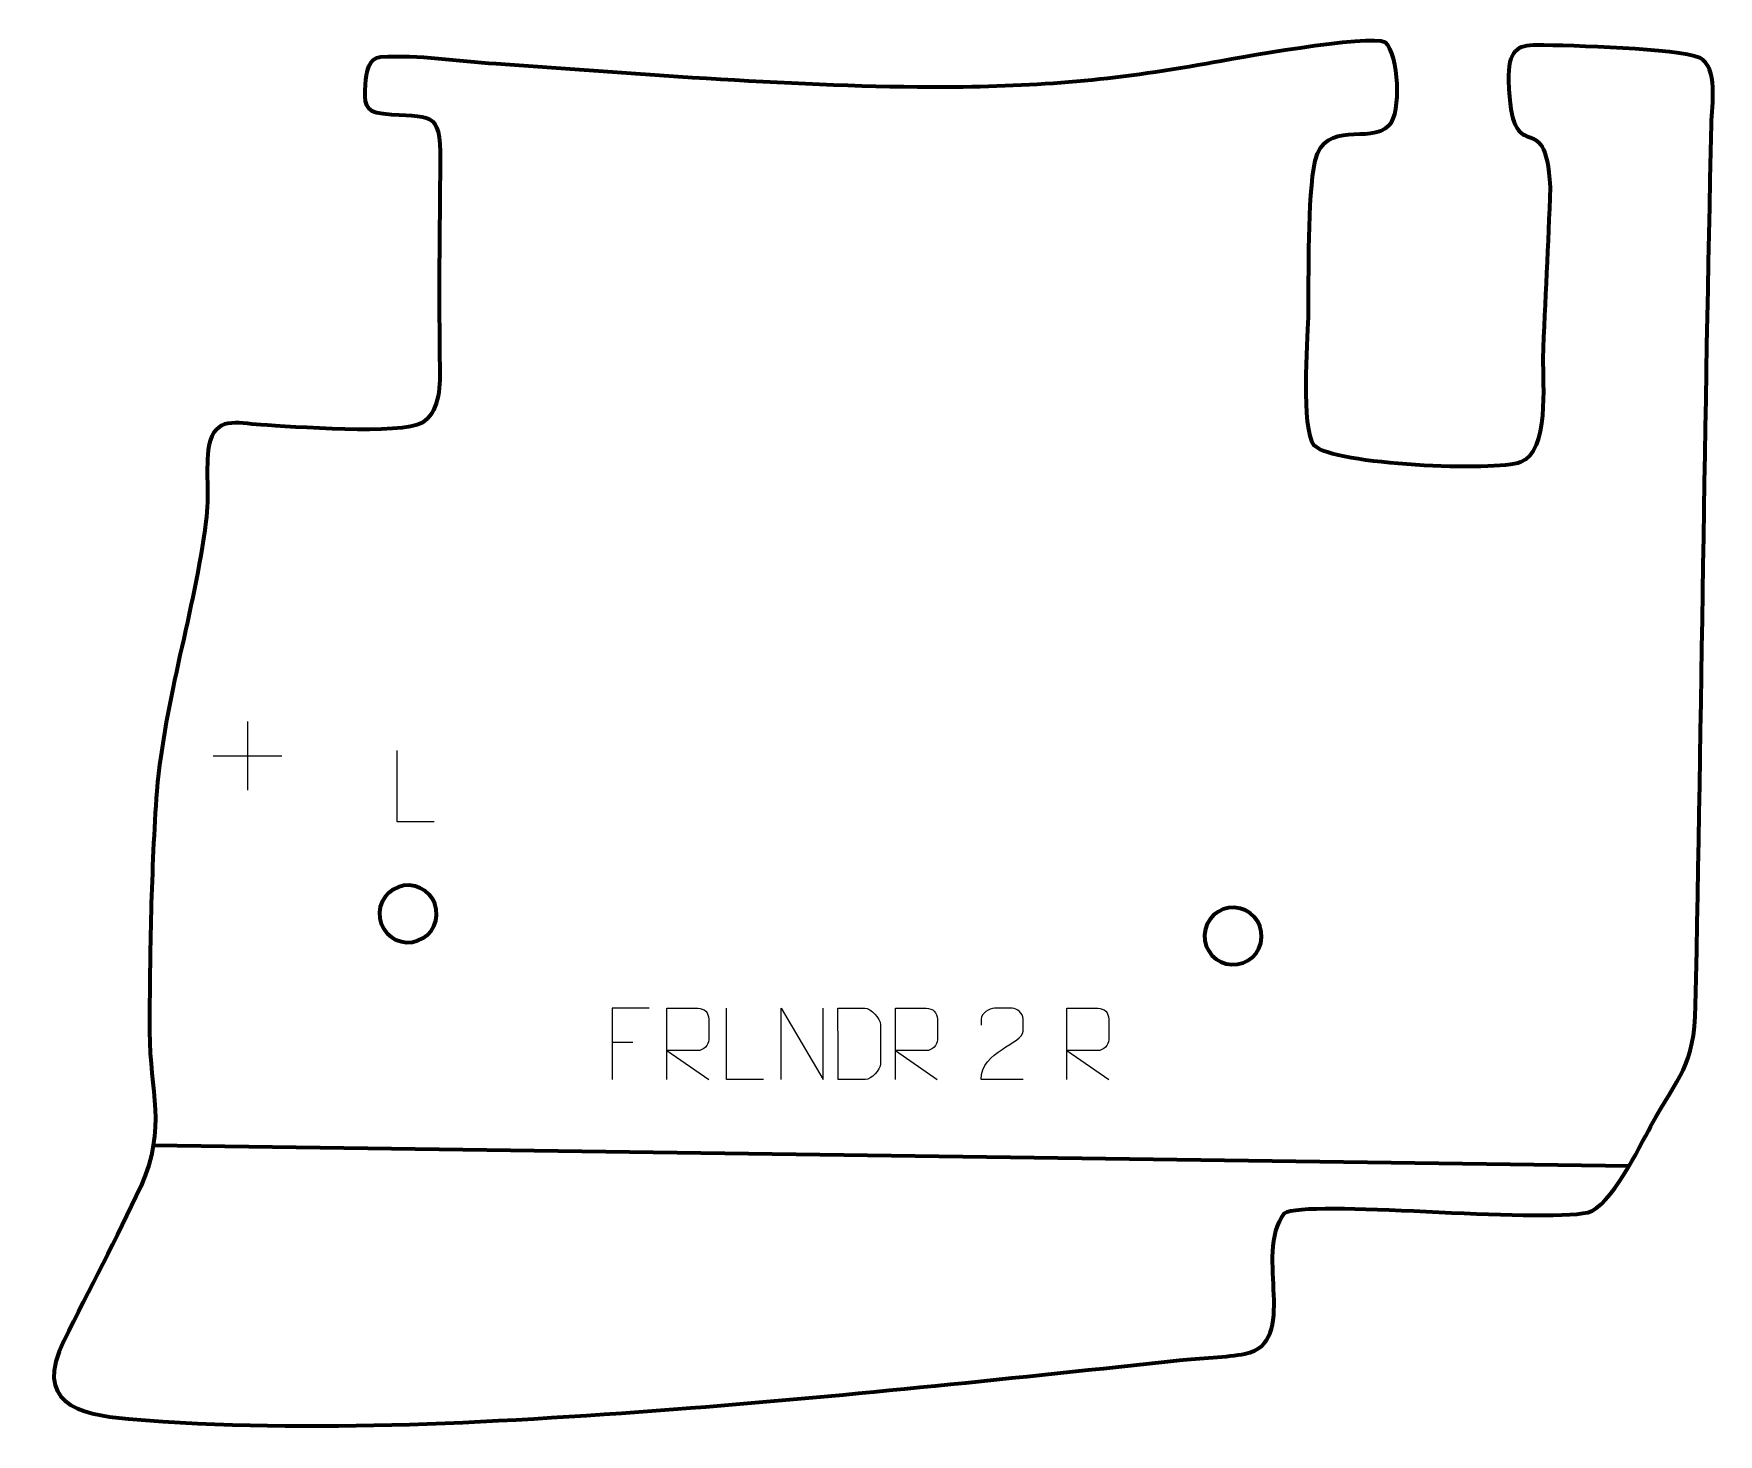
# Model space of a CAD drawing. Header units: millimetres. Extents: x 998 to 1587, y 112 to 602.
import ezdxf

# ---------------------------------------------------------------- set-up
doc = ezdxf.new("R2010")
doc.units = ezdxf.units.MM
doc.header["$MEASUREMENT"] = 0
doc.layers.add('layer 2', color=7, linetype='Continuous')
doc.layers.add('layer 3', color=7, linetype='Continuous')

msp = doc.modelspace()

# ---------------------------------------------------------------- linework, layer by layer
at = {"layer": 'layer 2', "color": 142, "lineweight": 200}
for points in [[(1128.4554, 284.2668), (1122.9379, 284.5102), (1118.6624, 289.1804), (1118.9058, 294.6978), (1118.9058, 294.6978), (1119.1491, 300.2152), (1123.8192, 304.4908), (1129.3367, 304.2474), (1129.3367, 304.2474), (1134.8542, 304.004), (1139.1297, 299.3339), (1138.8863, 293.8164), (1138.8863, 293.8164), (1138.6429, 288.299), (1133.9728, 284.0234), (1128.4554, 284.2668)], [(1417.1867, 276.4962), (1411.6692, 276.7395), (1407.3937, 281.4097), (1407.6371, 286.9271), (1407.6371, 286.9271), (1407.8805, 292.4446), (1412.5506, 296.7201), (1418.0681, 296.4767), (1418.0681, 296.4767), (1423.5856, 296.2334), (1427.8611, 291.5632), (1427.6177, 286.0458), (1427.6177, 286.0458), (1427.3743, 280.5283), (1422.7042, 276.2528), (1417.1867, 276.4962)]]:
    msp.add_open_spline(points, degree=3, knots=[0, 0, 0, 0, 0.2, 0.2, 0.2, 0.2, 0.4, 0.4, 0.4, 0.4, 0.6, 0.6, 0.6, 0.6, 1, 1, 1, 1], dxfattribs=at)
at = {"layer": 'layer 2', "color": 142, "lineweight": 158}
msp.add_open_spline([(1039.7809, 213.3742), (1039.7809, 213.3742), (1556.2632, 206.1047), (1556.2632, 206.1047)], degree=3, dxfattribs=at)
at = {"layer": 'layer 3', "color": 242, "lineweight": 158}
msp.add_open_spline([(1113.8968, 584.3906), (1114.1512, 588.9307), (1115.0955, 593.3784), (1119.2455, 594.0221), (1119.2455, 594.0221), (1132.8244, 594.6808), (1146.1881, 592.6331), (1159.6983, 591.5981), (1159.6983, 591.5981), (1211.3078, 588.033), (1265.3126, 583.4028), (1316.9269, 583.4827), (1316.9269, 583.4827), (1350.487, 583.6941), (1375.2726, 585.8105), (1408.343, 591.7002), (1408.343, 591.7002), (1417.5755, 593.3518), (1465.6265, 602.1946), (1470.9358, 599.1261), (1470.9358, 599.1261), (1475.7049, 595.0061), (1476.6546, 574.4449), (1472.2922, 570.1814), (1472.2922, 570.1814), (1465.1929, 563.243), (1450.0808, 572.5724), (1446.3949, 557.7103), (1446.3949, 557.7103), (1443.5484, 544.8931), (1444.2552, 517.2462), (1444.0115, 502.9152), (1444.0115, 502.9152), (1443.7841, 493.9222), (1441.3923, 464.4665), (1446.0328, 458.1267), (1446.0328, 458.1267), (1452.6973, 451.2184), (1509.7702, 448.9008), (1518.2776, 452.2466), (1518.2776, 452.2466), (1528.3112, 456.1928), (1525.9336, 479.7373), (1526.072, 488.5747), (1526.072, 488.5747), (1526.6726, 508.5482), (1528.0419, 528.6092), (1528.5609, 548.5203), (1528.5609, 548.5203), (1526.9782, 579.3793), (1514.9685, 552.2134), (1514.0189, 585.8087), (1514.0189, 585.8087), (1513.7201, 596.3785), (1517.2424, 598.2572), (1523.8023, 598.1921), (1523.8023, 598.1921), (1536.3711, 598.0675), (1572.7982, 597.0105), (1580.9377, 593.7844), (1580.9377, 593.7844), (1587.4499, 590.5654), (1585.2293, 577.0698), (1585.0743, 570.5875), (1585.0743, 570.5875), (1582.6661, 467.7754), (1581.6531, 364.9464), (1579.4877, 262.1361), (1579.4877, 262.1361), (1579.0312, 240.4646), (1573.6517, 237.8574), (1563.7661, 219.8826), (1563.7661, 219.8826), (1559.8822, 212.7098), (1549.6877, 191.646), (1541.7991, 189.8245), (1541.7991, 189.8245), (1524.878, 185.9173), (1443.3656, 194.5645), (1435.5991, 189.5516), (1435.5991, 189.5516), (1424.5795, 174.7479), (1441.3981, 144.4176), (1421.7631, 140.3463), (1421.7631, 140.3463), (1415.8998, 139.1306), (1405.5002, 138.7807), (1398.9036, 138.0775), (1398.9036, 138.0775), (1342.1528, 132.046), (1284.6403, 125.8582), (1227.7774, 121.3896), (1227.7774, 121.3896), (1163.8812, 116.5481), (1094.9185, 112.1688), (1031.0599, 117.5894), (1031.0599, 117.5894), (1012.9558, 119.13), (997.8834, 123.3879), (1008.4748, 144.9271), (1008.4748, 144.9271), (1017.3413, 162.8349), (1026.9853, 180.817), (1035.34, 198.9082), (1035.34, 198.9082), (1044.6258, 219.842), (1038.5219, 231.7464), (1038.4083, 253.0867), (1038.4083, 253.0867), (1038.5086, 280.6585), (1038.9721, 309.7727), (1040.9663, 337.2369), (1040.9663, 337.2369), (1043.8159, 369.8772), (1054.0367, 399.7647), (1058.1682, 431.4805), (1058.1682, 431.4805), (1059.3545, 440.5875), (1057.9503, 450.0368), (1059.1567, 457.9813), (1059.1567, 457.9813), (1061.3797, 468.4978), (1068.7708, 465.9108), (1077.4365, 465.3477), (1077.4365, 465.3477), (1087.7234, 464.7323), (1126.7162, 461.6978), (1133.7856, 466.0411), (1133.7856, 466.0411), (1139.4953, 469.5491), (1140.174, 477.6959), (1140.0312, 485.2008), (1140.0312, 485.2008), (1139.5713, 509.381), (1139.9248, 533.3484), (1140.1435, 557.5284), (1140.1435, 557.5284), (1140.3147, 576.4533), (1136.6683, 572.4402), (1120.167, 574.2289), (1120.167, 574.2289), (1113.2006, 574.9841), (1113.6726, 578.0712), (1113.8968, 584.3906)], degree=3, knots=[0, 0, 0, 0, 0.02702703, 0.02702703, 0.02702703, 0.02702703, 0.05405405, 0.05405405, 0.05405405, 0.05405405, 0.08108108, 0.08108108, 0.08108108, 0.08108108, 0.10810811, 0.10810811, 0.10810811, 0.10810811, 0.13513514, 0.13513514, 0.13513514, 0.13513514, 0.16216216, 0.16216216, 0.16216216, 0.16216216, 0.18918919, 0.18918919, 0.18918919, 0.18918919, 0.21621622, 0.21621622, 0.21621622, 0.21621622, 0.24324324, 0.24324324, 0.24324324, 0.24324324, 0.27027027, 0.27027027, 0.27027027, 0.27027027, 0.2972973, 0.2972973, 0.2972973, 0.2972973, 0.32432432, 0.32432432, 0.32432432, 0.32432432, 0.35135135, 0.35135135, 0.35135135, 0.35135135, 0.37837838, 0.37837838, 0.37837838, 0.37837838, 0.40540541, 0.40540541, 0.40540541, 0.40540541, 0.43243243, 0.43243243, 0.43243243, 0.43243243, 0.45945946, 0.45945946, 0.45945946, 0.45945946, 0.48648649, 0.48648649, 0.48648649, 0.48648649, 0.51351351, 0.51351351, 0.51351351, 0.51351351, 0.54054054, 0.54054054, 0.54054054, 0.54054054, 0.56756757, 0.56756757, 0.56756757, 0.56756757, 0.59459459, 0.59459459, 0.59459459, 0.59459459, 0.62162162, 0.62162162, 0.62162162, 0.62162162, 0.64864865, 0.64864865, 0.64864865, 0.64864865, 0.67567568, 0.67567568, 0.67567568, 0.67567568, 0.7027027, 0.7027027, 0.7027027, 0.7027027, 0.72972973, 0.72972973, 0.72972973, 0.72972973, 0.75675676, 0.75675676, 0.75675676, 0.75675676, 0.78378378, 0.78378378, 0.78378378, 0.78378378, 0.81081081, 0.81081081, 0.81081081, 0.81081081, 0.83783784, 0.83783784, 0.83783784, 0.83783784, 0.86486486, 0.86486486, 0.86486486, 0.86486486, 0.89189189, 0.89189189, 0.89189189, 0.89189189, 0.91891892, 0.91891892, 0.91891892, 0.91891892, 0.94594595, 0.94594595, 0.94594595, 0.94594595, 1, 1, 1, 1], dxfattribs=at)
at = {"layer": 'layer 3', "color": 250, "lineweight": 9}
for points in [[(1072.7161, 361.5259), (1072.7161, 361.5259), (1072.7161, 337.548), (1072.7161, 337.548)], [(1060.7272, 349.5369), (1060.7272, 349.5369), (1084.7051, 349.5369), (1084.7051, 349.5369)], [(1200.3651, 249.3793), (1200.3651, 249.3793), (1207.5332, 249.3793), (1207.5332, 249.3793)]]:
    msp.add_open_spline(points, degree=3, dxfattribs=at)
for points, knots in [([(1138.0191, 326.3998), (1138.0191, 326.3998), (1125.07, 326.3998), (1125.07, 326.3998), (1125.07, 326.3998), (1125.07, 326.3998), (1125.07, 351.3534), (1125.07, 351.3534)], [0, 0, 0, 0, 0.33333333, 0.33333333, 0.33333333, 0.33333333, 1, 1, 1, 1]), ([(1213.2391, 261.259), (1213.2391, 261.259), (1200.3651, 261.259), (1200.3651, 261.259), (1200.3651, 261.259), (1200.3651, 261.259), (1200.3651, 236.3054), (1200.3651, 236.3054)], [0, 0, 0, 0, 0.33333333, 0.33333333, 0.33333333, 0.33333333, 1, 1, 1, 1]), ([(1219.47, 236.3055), (1219.47, 236.3055), (1219.47, 261.259), (1219.47, 261.259), (1219.47, 261.259), (1223.0648, 261.259), (1226.6603, 261.259), (1230.2555, 261.259), (1230.2555, 261.259), (1232.5808, 261.2213), (1234.1381, 259.7313), (1234.134, 257.3649), (1234.134, 257.3649), (1234.1336, 255.3294), (1234.1336, 252.27), (1234.134, 250.234), (1234.134, 250.234), (1234.1275, 248.3585), (1232.3152, 246.4167), (1230.3057, 246.3976), (1230.3057, 246.3976), (1230.3057, 246.3976), (1219.47, 246.3976), (1219.47, 246.3976), (1219.47, 246.3976), (1219.47, 246.3976), (1234.1247, 236.3055), (1234.1247, 236.3055)], [0, 0, 0, 0, 0.125, 0.125, 0.125, 0.125, 0.25, 0.25, 0.25, 0.25, 0.375, 0.375, 0.375, 0.375, 0.5, 0.5, 0.5, 0.5, 0.625, 0.625, 0.625, 0.625, 0.75, 0.75, 0.75, 0.75, 1, 1, 1, 1]), ([(1253.2766, 236.3054), (1253.2766, 236.3054), (1240.3275, 236.3054), (1240.3275, 236.3054), (1240.3275, 236.3054), (1240.3275, 236.3054), (1240.3275, 261.259), (1240.3275, 261.259)], [0, 0, 0, 0, 0.33333333, 0.33333333, 0.33333333, 0.33333333, 1, 1, 1, 1]), ([(1259.4747, 236.3055), (1259.4747, 236.3055), (1259.4747, 261.259), (1259.4747, 261.259), (1259.4747, 261.259), (1259.4747, 261.259), (1274.1295, 236.3055), (1274.1295, 236.3055), (1274.1295, 236.3055), (1274.1295, 236.3055), (1274.1295, 261.259), (1274.1295, 261.259)], [0, 0, 0, 0, 0.25, 0.25, 0.25, 0.25, 0.5, 0.5, 0.5, 0.5, 1, 1, 1, 1]), ([(1279.4098, 236.3336), (1281.7416, 236.334), (1286.6918, 236.31), (1289.0233, 236.3097), (1289.0233, 236.3097), (1290.9483, 236.2043), (1294.2669, 239.7459), (1294.2557, 241.7632), (1294.2557, 241.7632), (1294.2553, 247.5333), (1294.2553, 249.703), (1294.2557, 255.4723), (1294.2557, 255.4723), (1294.2514, 257.6104), (1290.8769, 261.2705), (1288.7245, 261.257), (1288.7245, 261.257), (1286.3988, 261.257), (1281.6745, 261.257), (1279.3484, 261.257), (1279.3484, 261.257), (1279.3488, 255.5101), (1279.4101, 242.0809), (1279.4098, 236.3336)], [0, 0, 0, 0, 0.14285714, 0.14285714, 0.14285714, 0.14285714, 0.28571429, 0.28571429, 0.28571429, 0.28571429, 0.42857143, 0.42857143, 0.42857143, 0.42857143, 0.57142857, 0.57142857, 0.57142857, 0.57142857, 0.71428571, 0.71428571, 0.71428571, 0.71428571, 1, 1, 1, 1]), ([(1299.47, 236.3055), (1299.47, 236.3055), (1299.47, 261.259), (1299.47, 261.259), (1299.47, 261.259), (1303.0648, 261.259), (1306.6603, 261.259), (1310.2555, 261.259), (1310.2555, 261.259), (1312.5808, 261.2213), (1314.1381, 259.7313), (1314.134, 257.3649), (1314.134, 257.3649), (1314.1336, 255.3294), (1314.1336, 252.27), (1314.134, 250.234), (1314.134, 250.234), (1314.1275, 248.3585), (1312.3152, 246.4167), (1310.3057, 246.3976), (1310.3057, 246.3976), (1310.3057, 246.3976), (1299.47, 246.3976), (1299.47, 246.3976), (1299.47, 246.3976), (1299.47, 246.3976), (1314.1247, 236.3055), (1314.1247, 236.3055)], [0, 0, 0, 0, 0.125, 0.125, 0.125, 0.125, 0.25, 0.25, 0.25, 0.25, 0.375, 0.375, 0.375, 0.375, 0.5, 0.5, 0.5, 0.5, 0.625, 0.625, 0.625, 0.625, 0.75, 0.75, 0.75, 0.75, 1, 1, 1, 1]), ([(1344.1735, 236.2951), (1339.2591, 236.2954), (1334.3447, 236.2954), (1329.4306, 236.2951), (1329.4306, 236.2951), (1329.4306, 246.2274), (1344.0816, 248.8686), (1344.1735, 253.1789), (1344.1735, 253.1789), (1344.1732, 254.603), (1344.1732, 256.0267), (1344.1735, 257.45), (1344.1735, 257.45), (1344.1566, 259.5271), (1342.0338, 261.2519), (1340.3628, 261.2692), (1340.3628, 261.2692), (1338.2896, 261.2688), (1336.2167, 261.2688), (1334.1443, 261.2692), (1334.1443, 261.2692), (1332.3222, 261.2857), (1329.4975, 259.4936), (1329.4306, 257.4), (1329.4306, 257.4), (1329.4306, 257.4), (1329.4306, 255.3452), (1329.4306, 255.3452)], [0, 0, 0, 0, 0.125, 0.125, 0.125, 0.125, 0.25, 0.25, 0.25, 0.25, 0.375, 0.375, 0.375, 0.375, 0.5, 0.5, 0.5, 0.5, 0.625, 0.625, 0.625, 0.625, 0.75, 0.75, 0.75, 0.75, 1, 1, 1, 1]), ([(1359.4701, 236.3055), (1359.4701, 236.3055), (1359.4701, 261.259), (1359.4701, 261.259), (1359.4701, 261.259), (1363.0649, 261.259), (1366.6604, 261.259), (1370.2556, 261.259), (1370.2556, 261.259), (1372.5809, 261.2213), (1374.1382, 259.7313), (1374.1341, 257.3649), (1374.1341, 257.3649), (1374.1337, 255.3294), (1374.1337, 252.27), (1374.1341, 250.234), (1374.1341, 250.234), (1374.1276, 248.3585), (1372.3153, 246.4167), (1370.3058, 246.3976), (1370.3058, 246.3976), (1370.3058, 246.3976), (1359.4701, 246.3976), (1359.4701, 246.3976), (1359.4701, 246.3976), (1359.4701, 246.3976), (1374.1248, 236.3055), (1374.1248, 236.3055)], [0, 0, 0, 0, 0.125, 0.125, 0.125, 0.125, 0.25, 0.25, 0.25, 0.25, 0.375, 0.375, 0.375, 0.375, 0.5, 0.5, 0.5, 0.5, 0.625, 0.625, 0.625, 0.625, 0.75, 0.75, 0.75, 0.75, 1, 1, 1, 1])]:
    msp.add_open_spline(points, degree=3, knots=knots, dxfattribs=at)

doc.saveas('drawing.dxf')
